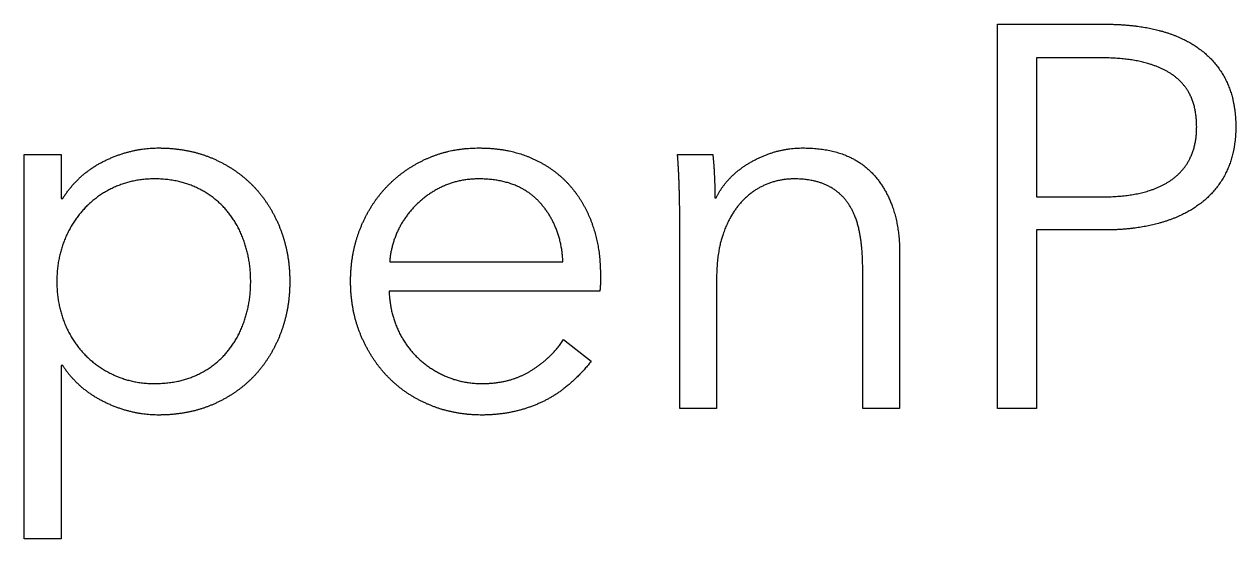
# Model space of a CAD drawing. Header units: millimetres. Extents: x -39.1 to 39.1, y -23.1 to 23.1.
# Drawn here: x 17.879 to 22.788, y -16.825 to -14.74 of the extents above; entities that cross this region are included whole.
import ezdxf

# ---------------------------------------------------------------- set-up
doc = ezdxf.new("R2010")
doc.units = ezdxf.units.MM

msp = doc.modelspace()

# ---------------------------------------------------------------- linework, layer by layer
for p, q in [((21.8218, -16.2974), (21.8218, -14.7398)), ((21.8218, -14.7398), (22.2618, -14.7398)), ((21.8218, -14.7398), (21.8218, -14.7398, -0.05)), ((21.8218, -14.7398, -0.05), (22.2618, -14.7398, -0.05)), ((21.8218, -14.7398), (22.2618, -14.7398)), ((21.8218, -16.2974, -0.05), (21.8218, -14.7398, -0.05)), ((21.8218, -14.7398), (21.8218, -14.7398, -0.05)), ((21.8218, -16.2974), (21.8218, -14.7398)), ((21.8218, -16.2974, -0.05), (21.8218, -14.7398, -0.05)), ((21.8218, -14.7398, -0.05), (22.2618, -14.7398, -0.05)), ((22.2618, -14.7398), (22.2618, -14.7398, -0.05)), ((22.2618, -14.7398), (22.2618, -14.7398, -0.05)), ((22.4774, -14.7651), (22.4774, -14.7651, -0.05)), ((22.4774, -14.7651), (22.4774, -14.7651, -0.05)), ((22.6435, -14.8421), (22.6435, -14.8421, -0.05)), ((22.6435, -14.8421), (22.6435, -14.8421, -0.05)), ((21.9802, -14.8762, -0.05), (21.9802, -15.4394, -0.05)), ((22.2486, -14.8762, -0.05), (21.9802, -14.8762, -0.05)), ((21.9802, -14.8762), (21.9802, -14.8762, -0.05)), ((21.9802, -14.8762, -0.05), (21.9802, -15.4394, -0.05)), ((21.9802, -14.8762), (21.9802, -15.4394)), ((22.2486, -14.8762, -0.05), (21.9802, -14.8762, -0.05)), ((21.9802, -14.8762), (21.9802, -14.8762, -0.05)), ((22.2486, -14.8762), (21.9802, -14.8762)), ((22.2486, -14.8762), (21.9802, -14.8762)), ((21.9802, -14.8762), (21.9802, -15.4394)), ((22.2486, -14.8762), (22.2486, -14.8762, -0.05)), ((22.2486, -14.8762), (22.2486, -14.8762, -0.05)), ((22.5291, -14.9433), (22.5291, -14.9433, -0.05)), ((22.5291, -14.9433), (22.5291, -14.9433, -0.05)), ((22.7502, -14.9719), (22.7502, -14.9719, -0.05)), ((22.7502, -14.9719), (22.7502, -14.9719, -0.05)), ((22.6292, -15.1556), (22.6292, -15.1556, -0.05)), ((22.6292, -15.1556), (22.6292, -15.1556, -0.05)), ((22.7876, -15.1556), (22.7876, -15.1556, -0.05)), ((22.7876, -15.1556), (22.7876, -15.1556, -0.05)), ((18.4228, -15.2414), (18.4228, -15.2414, -0.05)), ((18.4228, -15.2414), (18.4228, -15.2414, -0.05)), ((19.7208, -15.2414), (19.7208, -15.2414, -0.05)), ((19.7208, -15.2414), (19.7208, -15.2414, -0.05)), ((21.0342, -15.2414), (21.0342, -15.2414, -0.05)), ((21.0342, -15.2414), (21.0342, -15.2414, -0.05)), ((17.8794, -16.8254), (17.8794, -15.2678)), ((17.8794, -15.2678), (18.029, -15.2678)), ((17.8794, -15.2678), (17.8794, -15.2678, -0.05)), ((17.8794, -15.2678, -0.05), (18.029, -15.2678, -0.05)), ((17.8794, -15.2678), (18.029, -15.2678)), ((17.8794, -16.8254, -0.05), (17.8794, -15.2678, -0.05)), ((17.8794, -15.2678), (17.8794, -15.2678, -0.05)), ((17.8794, -16.8254), (17.8794, -15.2678)), ((17.8794, -15.2678, -0.05), (18.029, -15.2678, -0.05)), ((17.8794, -16.8254, -0.05), (17.8794, -15.2678, -0.05)), ((18.029, -15.2678), (18.029, -15.446)), ((18.029, -15.2678), (18.029, -15.2678, -0.05)), ((18.029, -15.2678, -0.05), (18.029, -15.446, -0.05)), ((18.029, -15.2678), (18.029, -15.446)), ((18.029, -15.2678), (18.029, -15.2678, -0.05)), ((18.029, -15.2678, -0.05), (18.029, -15.446, -0.05)), ((18.2061, -15.2931), (18.2061, -15.2931, -0.05)), ((18.2061, -15.2931), (18.2061, -15.2931, -0.05)), ((18.6417, -15.2832), (18.6417, -15.2832, -0.05)), ((18.6417, -15.2832), (18.6417, -15.2832, -0.05)), ((19.5162, -15.2821), (19.5162, -15.2821, -0.05)), ((19.5162, -15.2821), (19.5162, -15.2821, -0.05)), ((19.9342, -15.2821), (19.9342, -15.2821, -0.05)), ((19.9342, -15.2821), (19.9342, -15.2821, -0.05)), ((20.526, -15.2678), (20.669, -15.2678)), ((20.526, -15.2678), (20.526, -15.2678, -0.05)), ((20.526, -15.2678), (20.526, -15.2678, -0.05)), ((20.526, -15.2678, -0.05), (20.669, -15.2678, -0.05)), ((20.526, -15.2678), (20.669, -15.2678)), ((20.526, -15.2678, -0.05), (20.669, -15.2678, -0.05)), ((20.669, -15.2678), (20.669, -15.2678, -0.05)), ((20.669, -15.2678), (20.669, -15.2678, -0.05)), ((20.8252, -15.2975), (20.8252, -15.2975, -0.05)), ((20.8252, -15.2975), (20.8252, -15.2975, -0.05)), ((20.6756, -15.3602), (20.6756, -15.3602, -0.05)), ((20.6756, -15.3602), (20.6756, -15.3602, -0.05)), ((21.3279, -15.358), (21.3279, -15.358, -0.05)), ((21.3279, -15.358), (21.3279, -15.358, -0.05)), ((22.7491, -15.3393), (22.7491, -15.3393, -0.05)), ((22.7491, -15.3393), (22.7491, -15.3393, -0.05)), ((18.249, -15.3987), (18.249, -15.3987, -0.05)), ((18.249, -15.3987), (18.249, -15.3987, -0.05)), ((18.4074, -15.3668), (18.4074, -15.3668, -0.05)), ((18.4074, -15.3668), (18.4074, -15.3668, -0.05)), ((18.5724, -15.3998), (18.5724, -15.3998, -0.05)), ((18.5724, -15.3998), (18.5724, -15.3998, -0.05)), ((18.8089, -15.3976), (18.8089, -15.3976, -0.05)), ((18.8089, -15.3976), (18.8089, -15.3976, -0.05)), ((19.3512, -15.3954), (19.3512, -15.3954, -0.05)), ((19.3512, -15.3954), (19.3512, -15.3954, -0.05)), ((19.5822, -15.3943), (19.5822, -15.3943, -0.05)), ((19.5822, -15.3943), (19.5822, -15.3943, -0.05)), ((19.7208, -15.3668), (19.7208, -15.3668, -0.05)), ((19.7208, -15.3668), (19.7208, -15.3668, -0.05)), ((20.0882, -15.3921), (20.0882, -15.3921, -0.05)), ((20.0882, -15.3921), (20.0882, -15.3921, -0.05)), ((20.5326, -15.3866), (20.5326, -15.3866, -0.05)), ((20.5326, -15.3866), (20.5326, -15.3866, -0.05)), ((20.8813, -15.391), (20.8813, -15.391, -0.05)), ((20.8813, -15.391), (20.8813, -15.391, -0.05)), ((20.9968, -15.3668), (20.9968, -15.3668, -0.05)), ((20.9968, -15.3668), (20.9968, -15.3668, -0.05)), ((21.1321, -15.3932), (21.1321, -15.3932, -0.05)), ((21.1321, -15.3932), (21.1321, -15.3932, -0.05)), ((22.5324, -15.3668), (22.5324, -15.3668, -0.05)), ((22.5324, -15.3668), (22.5324, -15.3668, -0.05)), ((18.029, -15.446), (18.0356, -15.446)), ((18.029, -15.446), (18.029, -15.446, -0.05)), ((18.029, -15.446, -0.05), (18.0356, -15.446, -0.05)), ((18.029, -15.446), (18.0356, -15.446)), ((18.029, -15.446), (18.029, -15.446, -0.05)), ((18.029, -15.446, -0.05), (18.0356, -15.446, -0.05)), ((18.0356, -15.446), (18.0356, -15.446, -0.05)), ((18.0356, -15.446), (18.0356, -15.446, -0.05)), ((20.6778, -15.4438), (20.6822, -15.4438)), ((20.6778, -15.4438), (20.6778, -15.4438, -0.05)), ((20.6778, -15.4438, -0.05), (20.6822, -15.4438, -0.05)), ((20.6778, -15.4438), (20.6822, -15.4438)), ((20.6778, -15.4438), (20.6778, -15.4438, -0.05)), ((20.6778, -15.4438, -0.05), (20.6822, -15.4438, -0.05)), ((20.6822, -15.4438), (20.6822, -15.4438, -0.05)), ((20.6822, -15.4438), (20.6822, -15.4438, -0.05)), ((21.9802, -15.4394, -0.05), (22.2486, -15.4394, -0.05)), ((21.9802, -15.4394), (21.9802, -15.4394, -0.05)), ((21.9802, -15.4394), (21.9802, -15.4394, -0.05)), ((21.9802, -15.4394, -0.05), (22.2486, -15.4394, -0.05)), ((21.9802, -15.4394), (22.2486, -15.4394)), ((21.9802, -15.4394), (22.2486, -15.4394)), ((22.2486, -15.4394), (22.2486, -15.4394, -0.05)), ((22.2486, -15.4394), (22.2486, -15.4394, -0.05)), ((18.1236, -15.4867), (18.1236, -15.4867, -0.05)), ((18.1236, -15.4867), (18.1236, -15.4867, -0.05)), ((18.6945, -15.4889), (18.6945, -15.4889, -0.05)), ((18.6945, -15.4889), (18.6945, -15.4889, -0.05)), ((19.47, -15.4691), (19.47, -15.4691, -0.05)), ((19.47, -15.4691), (19.47, -15.4691, -0.05)), ((19.9683, -15.4625), (19.9683, -15.4625, -0.05)), ((19.9683, -15.4625), (19.9683, -15.4625, -0.05)), ((20.5348, -16.2974), (20.5348, -15.4944)), ((20.5348, -15.4944), (20.5348, -15.4944, -0.05)), ((20.5348, -16.2974, -0.05), (20.5348, -15.4944, -0.05)), ((20.5348, -15.4944), (20.5348, -15.4944, -0.05)), ((20.5348, -16.2974), (20.5348, -15.4944)), ((20.5348, -16.2974, -0.05), (20.5348, -15.4944, -0.05)), ((20.7812, -15.4647), (20.7812, -15.4647, -0.05)), ((20.7812, -15.4647), (20.7812, -15.4647, -0.05)), ((21.2179, -15.4669), (21.2179, -15.4669, -0.05)), ((21.2179, -15.4669), (21.2179, -15.4669, -0.05)), ((22.6413, -15.4691), (22.6413, -15.4691, -0.05)), ((22.6413, -15.4691), (22.6413, -15.4691, -0.05)), ((20.1817, -15.5538), (20.1817, -15.5538, -0.05)), ((20.1817, -15.5538), (20.1817, -15.5538, -0.05)), ((22.4741, -15.5472), (22.4741, -15.5472, -0.05)), ((22.4741, -15.5472), (22.4741, -15.5472, -0.05)), ((18.9167, -15.5692), (18.9167, -15.5692, -0.05)), ((18.9167, -15.5692), (18.9167, -15.5692, -0.05)), ((19.2412, -15.567), (19.2412, -15.567, -0.05)), ((19.2412, -15.567), (19.2412, -15.567, -0.05)), ((19.393, -15.5769), (19.393, -15.5769, -0.05)), ((19.393, -15.5769), (19.393, -15.5769, -0.05)), ((20.7108, -15.5901), (20.7108, -15.5901, -0.05)), ((20.7108, -15.5901), (20.7108, -15.5901, -0.05)), ((21.263, -15.5802), (21.263, -15.5802, -0.05)), ((21.263, -15.5802), (21.263, -15.5802, -0.05)), ((22.2574, -15.5736), (21.9802, -15.5736)), ((21.9802, -15.5736), (21.9802, -16.2974)), ((21.9802, -15.5736), (21.9802, -15.5736, -0.05)), ((21.9802, -15.5736, -0.05), (21.9802, -16.2974, -0.05)), ((21.9802, -15.5736), (21.9802, -16.2974)), ((22.2574, -15.5736, -0.05), (21.9802, -15.5736, -0.05)), ((21.9802, -15.5736), (21.9802, -15.5736, -0.05)), ((22.2574, -15.5736), (21.9802, -15.5736)), ((21.9802, -15.5736, -0.05), (21.9802, -16.2974, -0.05)), ((22.2574, -15.5736, -0.05), (21.9802, -15.5736, -0.05)), ((22.2574, -15.5736), (22.2574, -15.5736, -0.05)), ((22.2574, -15.5736), (22.2574, -15.5736, -0.05)), ((18.0411, -15.6187), (18.0411, -15.6187, -0.05)), ((18.0411, -15.6187), (18.0411, -15.6187, -0.05)), ((18.7704, -15.6209), (18.7704, -15.6209, -0.05)), ((18.7704, -15.6209), (18.7704, -15.6209, -0.05)), ((19.36, -15.7034, -0.05), (20.0618, -15.7034, -0.05)), ((19.36, -15.7034), (19.36, -15.7034, -0.05)), ((19.36, -15.7034, -0.05), (20.0618, -15.7034, -0.05)), ((19.36, -15.7034), (20.0618, -15.7034)), ((19.36, -15.7034), (19.36, -15.7034, -0.05)), ((19.36, -15.7034), (20.0618, -15.7034)), ((20.0618, -15.7034), (20.0618, -15.7034, -0.05)), ((20.0618, -15.7034), (20.0618, -15.7034, -0.05)), ((21.4258, -15.666), (21.4258, -16.2974)), ((21.4258, -15.666), (21.4258, -15.666, -0.05)), ((21.4258, -15.666, -0.05), (21.4258, -16.2974, -0.05)), ((21.4258, -15.666), (21.4258, -16.2974)), ((21.4258, -15.666), (21.4258, -15.666, -0.05)), ((21.4258, -15.666, -0.05), (21.4258, -16.2974, -0.05)), ((20.2136, -15.7518), (20.2136, -15.7518, -0.05)), ((20.2136, -15.7518), (20.2136, -15.7518, -0.05)), ((21.2762, -16.2974), (21.2762, -15.7276)), ((21.2762, -15.7276), (21.2762, -15.7276, -0.05)), ((21.2762, -16.2974, -0.05), (21.2762, -15.7276, -0.05)), ((21.2762, -15.7276), (21.2762, -15.7276, -0.05)), ((21.2762, -16.2974), (21.2762, -15.7276)), ((21.2762, -16.2974, -0.05), (21.2762, -15.7276, -0.05)), ((18.0114, -15.7826), (18.0114, -15.7826, -0.05)), ((18.0114, -15.7826), (18.0114, -15.7826, -0.05)), ((18.7968, -15.7826), (18.7968, -15.7826, -0.05)), ((18.7968, -15.7826), (18.7968, -15.7826, -0.05)), ((18.9552, -15.7826), (18.9552, -15.7826, -0.05)), ((18.9552, -15.7826), (18.9552, -15.7826, -0.05)), ((19.2016, -15.7826), (19.2016, -15.7826, -0.05)), ((19.2016, -15.7826), (19.2016, -15.7826, -0.05)), ((20.2136, -15.7848), (20.2136, -15.7848, -0.05)), ((20.2136, -15.7848), (20.2136, -15.7848, -0.05)), ((20.6844, -15.7694), (20.6844, -16.2974)), ((20.6844, -15.7694), (20.6844, -15.7694, -0.05)), ((20.6844, -15.7694, -0.05), (20.6844, -16.2974, -0.05)), ((20.6844, -15.7694), (20.6844, -16.2974)), ((20.6844, -15.7694), (20.6844, -15.7694, -0.05)), ((20.6844, -15.7694, -0.05), (20.6844, -16.2974, -0.05)), ((20.2114, -15.8222), (19.3578, -15.8222)), ((19.3578, -15.8222), (19.3578, -15.8222, -0.05)), ((20.2114, -15.8222, -0.05), (19.3578, -15.8222, -0.05)), ((19.3578, -15.8222), (19.3578, -15.8222, -0.05)), ((20.2114, -15.8222), (19.3578, -15.8222)), ((20.2114, -15.8222, -0.05), (19.3578, -15.8222, -0.05)), ((20.2114, -15.8222), (20.2114, -15.8222, -0.05)), ((20.2114, -15.8222), (20.2114, -15.8222, -0.05)), ((18.0411, -15.9465), (18.0411, -15.9465, -0.05)), ((18.0411, -15.9465), (18.0411, -15.9465, -0.05)), ((18.7704, -15.9443), (18.7704, -15.9443, -0.05)), ((18.7704, -15.9443), (18.7704, -15.9443, -0.05)), ((18.9167, -15.996), (18.9167, -15.996, -0.05)), ((18.9167, -15.996), (18.9167, -15.996, -0.05)), ((19.2423, -15.9982), (19.2423, -15.9982, -0.05)), ((19.2423, -15.9982), (19.2423, -15.9982, -0.05)), ((19.3886, -15.9674), (19.3886, -15.9674, -0.05)), ((19.3886, -15.9674), (19.3886, -15.9674, -0.05)), ((20.064, -16.018), (20.1762, -16.106)), ((20.064, -16.018), (20.064, -16.018, -0.05)), ((20.064, -16.018, -0.05), (20.1762, -16.106, -0.05)), ((20.064, -16.018), (20.1762, -16.106)), ((20.064, -16.018), (20.064, -16.018, -0.05)), ((20.064, -16.018, -0.05), (20.1762, -16.106, -0.05)), ((18.1236, -16.0774), (18.1236, -16.0774, -0.05)), ((18.1236, -16.0774), (18.1236, -16.0774, -0.05)), ((18.6945, -16.0763), (18.6945, -16.0763, -0.05)), ((18.6945, -16.0763), (18.6945, -16.0763, -0.05)), ((19.4678, -16.0862), (19.4678, -16.0862, -0.05)), ((19.4678, -16.0862), (19.4678, -16.0862, -0.05)), ((18.0356, -16.1236), (18.029, -16.1236)), ((18.029, -16.1236), (18.029, -16.8254)), ((18.0356, -16.1236, -0.05), (18.029, -16.1236, -0.05)), ((18.029, -16.1236), (18.029, -16.1236, -0.05)), ((18.0356, -16.1236), (18.029, -16.1236)), ((18.029, -16.1236), (18.029, -16.1236, -0.05)), ((18.029, -16.1236, -0.05), (18.029, -16.8254, -0.05)), ((18.029, -16.1236), (18.029, -16.8254)), ((18.029, -16.1236, -0.05), (18.029, -16.8254, -0.05)), ((18.0356, -16.1236, -0.05), (18.029, -16.1236, -0.05)), ((18.0356, -16.1236), (18.0356, -16.1236, -0.05)), ((18.0356, -16.1236), (18.0356, -16.1236, -0.05)), ((19.9353, -16.1423), (19.9353, -16.1423, -0.05)), ((19.9353, -16.1423), (19.9353, -16.1423, -0.05)), ((20.1762, -16.106), (20.1762, -16.106, -0.05)), ((20.1762, -16.106), (20.1762, -16.106, -0.05)), ((18.249, -16.1643), (18.249, -16.1643, -0.05)), ((18.249, -16.1643), (18.249, -16.1643, -0.05)), ((18.4074, -16.1962), (18.4074, -16.1962, -0.05)), ((18.4074, -16.1962), (18.4074, -16.1962, -0.05)), ((18.5724, -16.1643), (18.5724, -16.1643, -0.05)), ((18.5724, -16.1643), (18.5724, -16.1643, -0.05)), ((18.8089, -16.1676), (18.8089, -16.1676, -0.05)), ((18.8089, -16.1676), (18.8089, -16.1676, -0.05)), ((19.3534, -16.1698), (19.3534, -16.1698, -0.05)), ((19.3534, -16.1698), (19.3534, -16.1698, -0.05)), ((19.5866, -16.1665), (19.5866, -16.1665, -0.05)), ((19.5866, -16.1665), (19.5866, -16.1665, -0.05)), ((19.734, -16.1962), (19.734, -16.1962, -0.05)), ((19.734, -16.1962), (19.734, -16.1962, -0.05)), ((18.2061, -16.2721), (18.2061, -16.2721, -0.05)), ((18.2061, -16.2721), (18.2061, -16.2721, -0.05)), ((18.6417, -16.282), (18.6417, -16.282, -0.05)), ((18.6417, -16.282), (18.6417, -16.282, -0.05)), ((19.5217, -16.2831), (19.5217, -16.2831, -0.05)), ((19.5217, -16.2831), (19.5217, -16.2831, -0.05)), ((19.9727, -16.2732), (19.9727, -16.2732, -0.05)), ((19.9727, -16.2732), (19.9727, -16.2732, -0.05)), ((18.4228, -16.3238), (18.4228, -16.3238, -0.05)), ((18.4228, -16.3238), (18.4228, -16.3238, -0.05)), ((19.734, -16.3238), (19.734, -16.3238, -0.05)), ((19.734, -16.3238), (19.734, -16.3238, -0.05)), ((20.6844, -16.2974), (20.5348, -16.2974)), ((20.5348, -16.2974), (20.5348, -16.2974, -0.05)), ((20.6844, -16.2974, -0.05), (20.5348, -16.2974, -0.05)), ((20.5348, -16.2974), (20.5348, -16.2974, -0.05)), ((20.6844, -16.2974), (20.5348, -16.2974)), ((20.6844, -16.2974, -0.05), (20.5348, -16.2974, -0.05)), ((20.6844, -16.2974), (20.6844, -16.2974, -0.05)), ((20.6844, -16.2974), (20.6844, -16.2974, -0.05)), ((21.4258, -16.2974), (21.2762, -16.2974)), ((21.2762, -16.2974), (21.2762, -16.2974, -0.05)), ((21.4258, -16.2974, -0.05), (21.2762, -16.2974, -0.05)), ((21.2762, -16.2974), (21.2762, -16.2974, -0.05)), ((21.4258, -16.2974), (21.2762, -16.2974)), ((21.4258, -16.2974, -0.05), (21.2762, -16.2974, -0.05)), ((21.4258, -16.2974), (21.4258, -16.2974, -0.05)), ((21.4258, -16.2974), (21.4258, -16.2974, -0.05)), ((21.9802, -16.2974), (21.8218, -16.2974)), ((21.9802, -16.2974, -0.05), (21.8218, -16.2974, -0.05)), ((21.8218, -16.2974), (21.8218, -16.2974, -0.05)), ((21.9802, -16.2974), (21.8218, -16.2974)), ((21.8218, -16.2974), (21.8218, -16.2974, -0.05)), ((21.9802, -16.2974, -0.05), (21.8218, -16.2974, -0.05)), ((21.9802, -16.2974), (21.9802, -16.2974, -0.05)), ((21.9802, -16.2974), (21.9802, -16.2974, -0.05)), ((18.029, -16.8254), (17.8794, -16.8254)), ((17.8794, -16.8254), (17.8794, -16.8254, -0.05)), ((18.029, -16.8254, -0.05), (17.8794, -16.8254, -0.05)), ((17.8794, -16.8254), (17.8794, -16.8254, -0.05)), ((18.029, -16.8254), (17.8794, -16.8254)), ((18.029, -16.8254, -0.05), (17.8794, -16.8254, -0.05)), ((18.029, -16.8254), (18.029, -16.8254, -0.05)), ((18.029, -16.8254), (18.029, -16.8254, -0.05))]:
    msp.add_line(p, q)
for points in [[(22.2618, -14.7398), (22.3806, -14.7398), (22.4774, -14.7651)], [(22.2618, -14.7398, -0.05), (22.3806, -14.7398, -0.05), (22.4774, -14.7651, -0.05)], [(22.2618, -14.7398), (22.3806, -14.7398), (22.4774, -14.7651)], [(22.2618, -14.7398, -0.05), (22.3806, -14.7398, -0.05), (22.4774, -14.7651, -0.05)], [(22.4774, -14.7651), (22.5742, -14.7904), (22.6435, -14.8421)], [(22.4774, -14.7651, -0.05), (22.5742, -14.7904, -0.05), (22.6435, -14.8421, -0.05)], [(22.4774, -14.7651), (22.5742, -14.7904), (22.6435, -14.8421)], [(22.4774, -14.7651, -0.05), (22.5742, -14.7904, -0.05), (22.6435, -14.8421, -0.05)], [(22.6435, -14.8421), (22.7128, -14.8938), (22.7502, -14.9719)], [(22.6435, -14.8421, -0.05), (22.7128, -14.8938, -0.05), (22.7502, -14.9719, -0.05)], [(22.6435, -14.8421), (22.7128, -14.8938), (22.7502, -14.9719)], [(22.6435, -14.8421, -0.05), (22.7128, -14.8938, -0.05), (22.7502, -14.9719, -0.05)], [(22.5291, -14.9433, -0.05), (22.429, -14.8762, -0.05), (22.2486, -14.8762, -0.05)], [(22.5291, -14.9433, -0.05), (22.429, -14.8762, -0.05), (22.2486, -14.8762, -0.05)], [(22.5291, -14.9433), (22.429, -14.8762), (22.2486, -14.8762)], [(22.5291, -14.9433), (22.429, -14.8762), (22.2486, -14.8762)], [(22.6292, -15.1556, -0.05), (22.6292, -15.0104, -0.05), (22.5291, -14.9433, -0.05)], [(22.6292, -15.1556, -0.05), (22.6292, -15.0104, -0.05), (22.5291, -14.9433, -0.05)], [(22.6292, -15.1556), (22.6292, -15.0104), (22.5291, -14.9433)], [(22.6292, -15.1556), (22.6292, -15.0104), (22.5291, -14.9433)], [(22.7502, -14.9719), (22.7876, -15.05), (22.7876, -15.1556)], [(22.7502, -14.9719, -0.05), (22.7876, -15.05, -0.05), (22.7876, -15.1556, -0.05)], [(22.7502, -14.9719), (22.7876, -15.05), (22.7876, -15.1556)], [(22.7502, -14.9719, -0.05), (22.7876, -15.05, -0.05), (22.7876, -15.1556, -0.05)], [(22.5324, -15.3668, -0.05), (22.6292, -15.2942, -0.05), (22.6292, -15.1556, -0.05)], [(22.5324, -15.3668, -0.05), (22.6292, -15.2942, -0.05), (22.6292, -15.1556, -0.05)], [(22.5324, -15.3668), (22.6292, -15.2942), (22.6292, -15.1556)], [(22.5324, -15.3668), (22.6292, -15.2942), (22.6292, -15.1556)], [(22.7876, -15.1556), (22.7876, -15.2612), (22.7491, -15.3393)], [(22.7876, -15.1556, -0.05), (22.7876, -15.2612, -0.05), (22.7491, -15.3393, -0.05)], [(22.7876, -15.1556), (22.7876, -15.2612), (22.7491, -15.3393)], [(22.7876, -15.1556, -0.05), (22.7876, -15.2612, -0.05), (22.7491, -15.3393, -0.05)], [(18.2061, -15.2931), (18.3128, -15.2414), (18.4228, -15.2414)], [(18.2061, -15.2931, -0.05), (18.3128, -15.2414, -0.05), (18.4228, -15.2414, -0.05)], [(18.2061, -15.2931), (18.3128, -15.2414), (18.4228, -15.2414)], [(18.2061, -15.2931, -0.05), (18.3128, -15.2414, -0.05), (18.4228, -15.2414, -0.05)], [(18.4228, -15.2414), (18.5438, -15.2414), (18.6417, -15.2832)], [(18.4228, -15.2414, -0.05), (18.5438, -15.2414, -0.05), (18.6417, -15.2832, -0.05)], [(18.4228, -15.2414), (18.5438, -15.2414), (18.6417, -15.2832)], [(18.4228, -15.2414, -0.05), (18.5438, -15.2414, -0.05), (18.6417, -15.2832, -0.05)], [(19.5162, -15.2821), (19.6108, -15.2414), (19.7208, -15.2414)], [(19.5162, -15.2821, -0.05), (19.6108, -15.2414, -0.05), (19.7208, -15.2414, -0.05)], [(19.5162, -15.2821), (19.6108, -15.2414), (19.7208, -15.2414)], [(19.5162, -15.2821, -0.05), (19.6108, -15.2414, -0.05), (19.7208, -15.2414, -0.05)], [(19.7208, -15.2414), (19.8418, -15.2414), (19.9342, -15.2821)], [(19.7208, -15.2414, -0.05), (19.8418, -15.2414, -0.05), (19.9342, -15.2821, -0.05)], [(19.7208, -15.2414), (19.8418, -15.2414), (19.9342, -15.2821)], [(19.7208, -15.2414, -0.05), (19.8418, -15.2414, -0.05), (19.9342, -15.2821, -0.05)], [(20.8252, -15.2975), (20.9242, -15.2414), (21.0342, -15.2414)], [(20.8252, -15.2975, -0.05), (20.9242, -15.2414, -0.05), (21.0342, -15.2414, -0.05)], [(20.8252, -15.2975), (20.9242, -15.2414), (21.0342, -15.2414)], [(20.8252, -15.2975, -0.05), (20.9242, -15.2414, -0.05), (21.0342, -15.2414, -0.05)], [(21.0342, -15.2414), (21.23, -15.2414), (21.3279, -15.358)], [(21.0342, -15.2414, -0.05), (21.23, -15.2414, -0.05), (21.3279, -15.358, -0.05)], [(21.0342, -15.2414), (21.23, -15.2414), (21.3279, -15.358)], [(21.0342, -15.2414, -0.05), (21.23, -15.2414, -0.05), (21.3279, -15.358, -0.05)], [(18.0356, -15.446), (18.0994, -15.3448), (18.2061, -15.2931)], [(18.0356, -15.446, -0.05), (18.0994, -15.3448, -0.05), (18.2061, -15.2931, -0.05)], [(18.0356, -15.446), (18.0994, -15.3448), (18.2061, -15.2931)], [(18.0356, -15.446, -0.05), (18.0994, -15.3448, -0.05), (18.2061, -15.2931, -0.05)], [(18.6417, -15.2832), (18.7396, -15.325), (18.8089, -15.3976)], [(18.6417, -15.2832, -0.05), (18.7396, -15.325, -0.05), (18.8089, -15.3976, -0.05)], [(18.6417, -15.2832), (18.7396, -15.325), (18.8089, -15.3976)], [(18.6417, -15.2832, -0.05), (18.7396, -15.325, -0.05), (18.8089, -15.3976, -0.05)], [(19.3512, -15.3954), (19.4216, -15.3228), (19.5162, -15.2821)], [(19.3512, -15.3954, -0.05), (19.4216, -15.3228, -0.05), (19.5162, -15.2821, -0.05)], [(19.3512, -15.3954), (19.4216, -15.3228), (19.5162, -15.2821)], [(19.3512, -15.3954, -0.05), (19.4216, -15.3228, -0.05), (19.5162, -15.2821, -0.05)], [(19.9342, -15.2821), (20.0266, -15.3228), (20.0882, -15.3921)], [(19.9342, -15.2821, -0.05), (20.0266, -15.3228, -0.05), (20.0882, -15.3921, -0.05)], [(19.9342, -15.2821), (20.0266, -15.3228), (20.0882, -15.3921)], [(19.9342, -15.2821, -0.05), (20.0266, -15.3228, -0.05), (20.0882, -15.3921, -0.05)], [(20.5326, -15.3866), (20.5304, -15.3206), (20.526, -15.2678)], [(20.5326, -15.3866, -0.05), (20.5304, -15.3206, -0.05), (20.526, -15.2678, -0.05)], [(20.5326, -15.3866), (20.5304, -15.3206), (20.526, -15.2678)], [(20.5326, -15.3866, -0.05), (20.5304, -15.3206, -0.05), (20.526, -15.2678, -0.05)], [(20.669, -15.2678), (20.6734, -15.3096), (20.6756, -15.3602)], [(20.669, -15.2678, -0.05), (20.6734, -15.3096, -0.05), (20.6756, -15.3602, -0.05)], [(20.669, -15.2678), (20.6734, -15.3096), (20.6756, -15.3602)], [(20.669, -15.2678, -0.05), (20.6734, -15.3096, -0.05), (20.6756, -15.3602, -0.05)], [(20.6822, -15.4438), (20.7262, -15.3536), (20.8252, -15.2975)], [(20.6822, -15.4438, -0.05), (20.7262, -15.3536, -0.05), (20.8252, -15.2975, -0.05)], [(20.6822, -15.4438), (20.7262, -15.3536), (20.8252, -15.2975)], [(20.6822, -15.4438, -0.05), (20.7262, -15.3536, -0.05), (20.8252, -15.2975, -0.05)], [(20.6756, -15.3602), (20.6778, -15.4108), (20.6778, -15.4438)], [(20.6756, -15.3602, -0.05), (20.6778, -15.4108, -0.05), (20.6778, -15.4438, -0.05)], [(20.6756, -15.3602), (20.6778, -15.4108), (20.6778, -15.4438)], [(20.6756, -15.3602, -0.05), (20.6778, -15.4108, -0.05), (20.6778, -15.4438, -0.05)], [(21.3279, -15.358), (21.4258, -15.4746), (21.4258, -15.666)], [(21.3279, -15.358, -0.05), (21.4258, -15.4746, -0.05), (21.4258, -15.666, -0.05)], [(21.3279, -15.358), (21.4258, -15.4746), (21.4258, -15.666)], [(21.3279, -15.358, -0.05), (21.4258, -15.4746, -0.05), (21.4258, -15.666, -0.05)], [(22.7491, -15.3393), (22.7106, -15.4174), (22.6413, -15.4691)], [(22.7491, -15.3393, -0.05), (22.7106, -15.4174, -0.05), (22.6413, -15.4691, -0.05)], [(22.7491, -15.3393), (22.7106, -15.4174), (22.6413, -15.4691)], [(22.7491, -15.3393, -0.05), (22.7106, -15.4174, -0.05), (22.6413, -15.4691, -0.05)], [(18.249, -15.3987, -0.05), (18.1764, -15.4306, -0.05), (18.1236, -15.4867, -0.05)], [(18.249, -15.3987, -0.05), (18.1764, -15.4306, -0.05), (18.1236, -15.4867, -0.05)], [(18.249, -15.3987), (18.1764, -15.4306), (18.1236, -15.4867)], [(18.249, -15.3987), (18.1764, -15.4306), (18.1236, -15.4867)], [(18.4074, -15.3668, -0.05), (18.3216, -15.3668, -0.05), (18.249, -15.3987, -0.05)], [(18.4074, -15.3668, -0.05), (18.3216, -15.3668, -0.05), (18.249, -15.3987, -0.05)], [(18.4074, -15.3668), (18.3216, -15.3668), (18.249, -15.3987)], [(18.4074, -15.3668), (18.3216, -15.3668), (18.249, -15.3987)], [(18.5724, -15.3998, -0.05), (18.4998, -15.3668, -0.05), (18.4074, -15.3668, -0.05)], [(18.5724, -15.3998, -0.05), (18.4998, -15.3668, -0.05), (18.4074, -15.3668, -0.05)], [(18.5724, -15.3998), (18.4998, -15.3668), (18.4074, -15.3668)], [(18.5724, -15.3998), (18.4998, -15.3668), (18.4074, -15.3668)], [(18.6945, -15.4889, -0.05), (18.645, -15.4328, -0.05), (18.5724, -15.3998, -0.05)], [(18.6945, -15.4889, -0.05), (18.645, -15.4328, -0.05), (18.5724, -15.3998, -0.05)], [(18.6945, -15.4889), (18.645, -15.4328), (18.5724, -15.3998)], [(18.6945, -15.4889), (18.645, -15.4328), (18.5724, -15.3998)], [(18.8089, -15.3976), (18.8782, -15.4702), (18.9167, -15.5692)], [(18.8089, -15.3976, -0.05), (18.8782, -15.4702, -0.05), (18.9167, -15.5692, -0.05)], [(18.8089, -15.3976), (18.8782, -15.4702), (18.9167, -15.5692)], [(18.8089, -15.3976, -0.05), (18.8782, -15.4702, -0.05), (18.9167, -15.5692, -0.05)], [(19.2412, -15.567), (19.2808, -15.468), (19.3512, -15.3954)], [(19.2412, -15.567, -0.05), (19.2808, -15.468, -0.05), (19.3512, -15.3954, -0.05)], [(19.2412, -15.567), (19.2808, -15.468), (19.3512, -15.3954)], [(19.2412, -15.567, -0.05), (19.2808, -15.468, -0.05), (19.3512, -15.3954, -0.05)], [(19.5822, -15.3943, -0.05), (19.5184, -15.4218, -0.05), (19.47, -15.4691, -0.05)], [(19.5822, -15.3943, -0.05), (19.5184, -15.4218, -0.05), (19.47, -15.4691, -0.05)], [(19.5822, -15.3943), (19.5184, -15.4218), (19.47, -15.4691)], [(19.5822, -15.3943), (19.5184, -15.4218), (19.47, -15.4691)], [(19.7208, -15.3668, -0.05), (19.646, -15.3668, -0.05), (19.5822, -15.3943, -0.05)], [(19.7208, -15.3668, -0.05), (19.646, -15.3668, -0.05), (19.5822, -15.3943, -0.05)], [(19.7208, -15.3668), (19.646, -15.3668), (19.5822, -15.3943)], [(19.7208, -15.3668), (19.646, -15.3668), (19.5822, -15.3943)], [(19.9683, -15.4625, -0.05), (19.8814, -15.3668, -0.05), (19.7208, -15.3668, -0.05)], [(19.9683, -15.4625, -0.05), (19.8814, -15.3668, -0.05), (19.7208, -15.3668, -0.05)], [(19.9683, -15.4625), (19.8814, -15.3668), (19.7208, -15.3668)], [(19.9683, -15.4625), (19.8814, -15.3668), (19.7208, -15.3668)], [(20.0882, -15.3921), (20.1498, -15.4614), (20.1817, -15.5538)], [(20.0882, -15.3921, -0.05), (20.1498, -15.4614, -0.05), (20.1817, -15.5538, -0.05)], [(20.0882, -15.3921), (20.1498, -15.4614), (20.1817, -15.5538)], [(20.0882, -15.3921, -0.05), (20.1498, -15.4614, -0.05), (20.1817, -15.5538, -0.05)], [(20.5348, -15.4944), (20.5348, -15.4526), (20.5326, -15.3866)], [(20.5348, -15.4944, -0.05), (20.5348, -15.4526, -0.05), (20.5326, -15.3866, -0.05)], [(20.5348, -15.4944), (20.5348, -15.4526), (20.5326, -15.3866)], [(20.5348, -15.4944, -0.05), (20.5348, -15.4526, -0.05), (20.5326, -15.3866, -0.05)], [(20.8813, -15.391), (20.8252, -15.4152), (20.7812, -15.4647)], [(20.8813, -15.391, -0.05), (20.8252, -15.4152, -0.05), (20.7812, -15.4647, -0.05)], [(20.8813, -15.391), (20.8252, -15.4152), (20.7812, -15.4647)], [(20.8813, -15.391, -0.05), (20.8252, -15.4152, -0.05), (20.7812, -15.4647, -0.05)], [(20.9968, -15.3668), (20.9374, -15.3668), (20.8813, -15.391)], [(20.9968, -15.3668, -0.05), (20.9374, -15.3668, -0.05), (20.8813, -15.391, -0.05)], [(20.9968, -15.3668), (20.9374, -15.3668), (20.8813, -15.391)], [(20.9968, -15.3668, -0.05), (20.9374, -15.3668, -0.05), (20.8813, -15.391, -0.05)], [(21.1321, -15.3932), (21.0782, -15.3668), (20.9968, -15.3668)], [(21.1321, -15.3932, -0.05), (21.0782, -15.3668, -0.05), (20.9968, -15.3668, -0.05)], [(21.1321, -15.3932), (21.0782, -15.3668), (20.9968, -15.3668)], [(21.1321, -15.3932, -0.05), (21.0782, -15.3668, -0.05), (20.9968, -15.3668, -0.05)], [(21.2179, -15.4669), (21.186, -15.4196), (21.1321, -15.3932)], [(21.2179, -15.4669, -0.05), (21.186, -15.4196, -0.05), (21.1321, -15.3932, -0.05)], [(21.2179, -15.4669), (21.186, -15.4196), (21.1321, -15.3932)], [(21.2179, -15.4669, -0.05), (21.186, -15.4196, -0.05), (21.1321, -15.3932, -0.05)], [(22.2486, -15.4394, -0.05), (22.4356, -15.4394, -0.05), (22.5324, -15.3668, -0.05)], [(22.2486, -15.4394, -0.05), (22.4356, -15.4394, -0.05), (22.5324, -15.3668, -0.05)], [(22.2486, -15.4394), (22.4356, -15.4394), (22.5324, -15.3668)], [(22.2486, -15.4394), (22.4356, -15.4394), (22.5324, -15.3668)], [(18.1236, -15.4867, -0.05), (18.0708, -15.5428, -0.05), (18.0411, -15.6187, -0.05)], [(18.1236, -15.4867, -0.05), (18.0708, -15.5428, -0.05), (18.0411, -15.6187, -0.05)], [(18.1236, -15.4867), (18.0708, -15.5428), (18.0411, -15.6187)], [(18.1236, -15.4867), (18.0708, -15.5428), (18.0411, -15.6187)], [(18.7704, -15.6209, -0.05), (18.744, -15.545, -0.05), (18.6945, -15.4889, -0.05)], [(18.7704, -15.6209, -0.05), (18.744, -15.545, -0.05), (18.6945, -15.4889, -0.05)], [(18.7704, -15.6209), (18.744, -15.545), (18.6945, -15.4889)], [(18.7704, -15.6209), (18.744, -15.545), (18.6945, -15.4889)], [(19.47, -15.4691, -0.05), (19.4216, -15.5164, -0.05), (19.393, -15.5769, -0.05)], [(19.47, -15.4691, -0.05), (19.4216, -15.5164, -0.05), (19.393, -15.5769, -0.05)], [(19.47, -15.4691), (19.4216, -15.5164), (19.393, -15.5769)], [(19.47, -15.4691), (19.4216, -15.5164), (19.393, -15.5769)], [(20.0618, -15.7034, -0.05), (20.0552, -15.5582, -0.05), (19.9683, -15.4625, -0.05)], [(20.0618, -15.7034, -0.05), (20.0552, -15.5582, -0.05), (19.9683, -15.4625, -0.05)], [(20.0618, -15.7034), (20.0552, -15.5582), (19.9683, -15.4625)], [(20.0618, -15.7034), (20.0552, -15.5582), (19.9683, -15.4625)], [(20.7812, -15.4647), (20.7372, -15.5142), (20.7108, -15.5901)], [(20.7812, -15.4647, -0.05), (20.7372, -15.5142, -0.05), (20.7108, -15.5901, -0.05)], [(20.7812, -15.4647), (20.7372, -15.5142), (20.7108, -15.5901)], [(20.7812, -15.4647, -0.05), (20.7372, -15.5142, -0.05), (20.7108, -15.5901, -0.05)], [(21.263, -15.5802), (21.2498, -15.5142), (21.2179, -15.4669)], [(21.263, -15.5802, -0.05), (21.2498, -15.5142, -0.05), (21.2179, -15.4669, -0.05)], [(21.263, -15.5802), (21.2498, -15.5142), (21.2179, -15.4669)], [(21.263, -15.5802, -0.05), (21.2498, -15.5142, -0.05), (21.2179, -15.4669, -0.05)], [(22.6413, -15.4691), (22.572, -15.5208), (22.4741, -15.5472)], [(22.6413, -15.4691, -0.05), (22.572, -15.5208, -0.05), (22.4741, -15.5472, -0.05)], [(22.6413, -15.4691), (22.572, -15.5208), (22.4741, -15.5472)], [(22.6413, -15.4691, -0.05), (22.572, -15.5208, -0.05), (22.4741, -15.5472, -0.05)], [(20.1817, -15.5538), (20.2136, -15.6462), (20.2136, -15.7518)], [(20.1817, -15.5538, -0.05), (20.2136, -15.6462, -0.05), (20.2136, -15.7518, -0.05)], [(20.1817, -15.5538), (20.2136, -15.6462), (20.2136, -15.7518)], [(20.1817, -15.5538, -0.05), (20.2136, -15.6462, -0.05), (20.2136, -15.7518, -0.05)], [(22.4741, -15.5472), (22.3762, -15.5736), (22.2574, -15.5736)], [(22.4741, -15.5472, -0.05), (22.3762, -15.5736, -0.05), (22.2574, -15.5736, -0.05)], [(22.4741, -15.5472), (22.3762, -15.5736), (22.2574, -15.5736)], [(22.4741, -15.5472, -0.05), (22.3762, -15.5736, -0.05), (22.2574, -15.5736, -0.05)], [(18.9167, -15.5692), (18.9552, -15.6682), (18.9552, -15.7826)], [(18.9167, -15.5692, -0.05), (18.9552, -15.6682, -0.05), (18.9552, -15.7826, -0.05)], [(18.9167, -15.5692), (18.9552, -15.6682), (18.9552, -15.7826)], [(18.9167, -15.5692, -0.05), (18.9552, -15.6682, -0.05), (18.9552, -15.7826, -0.05)], [(19.2016, -15.7826), (19.2016, -15.666), (19.2412, -15.567)], [(19.2016, -15.7826, -0.05), (19.2016, -15.666, -0.05), (19.2412, -15.567, -0.05)], [(19.2016, -15.7826), (19.2016, -15.666), (19.2412, -15.567)], [(19.2016, -15.7826, -0.05), (19.2016, -15.666, -0.05), (19.2412, -15.567, -0.05)], [(19.393, -15.5769, -0.05), (19.3644, -15.6374, -0.05), (19.36, -15.7034, -0.05)], [(19.393, -15.5769, -0.05), (19.3644, -15.6374, -0.05), (19.36, -15.7034, -0.05)], [(19.393, -15.5769), (19.3644, -15.6374), (19.36, -15.7034)], [(19.393, -15.5769), (19.3644, -15.6374), (19.36, -15.7034)], [(20.7108, -15.5901), (20.6844, -15.666), (20.6844, -15.7694)], [(20.7108, -15.5901, -0.05), (20.6844, -15.666, -0.05), (20.6844, -15.7694, -0.05)], [(20.7108, -15.5901), (20.6844, -15.666), (20.6844, -15.7694)], [(20.7108, -15.5901, -0.05), (20.6844, -15.666, -0.05), (20.6844, -15.7694, -0.05)], [(21.2762, -15.7276), (21.2762, -15.6462), (21.263, -15.5802)], [(21.2762, -15.7276, -0.05), (21.2762, -15.6462, -0.05), (21.263, -15.5802, -0.05)], [(21.2762, -15.7276), (21.2762, -15.6462), (21.263, -15.5802)], [(21.2762, -15.7276, -0.05), (21.2762, -15.6462, -0.05), (21.263, -15.5802, -0.05)], [(18.0411, -15.6187, -0.05), (18.0114, -15.6946, -0.05), (18.0114, -15.7826, -0.05)], [(18.0411, -15.6187, -0.05), (18.0114, -15.6946, -0.05), (18.0114, -15.7826, -0.05)], [(18.0411, -15.6187), (18.0114, -15.6946), (18.0114, -15.7826)], [(18.0411, -15.6187), (18.0114, -15.6946), (18.0114, -15.7826)], [(18.7968, -15.7826, -0.05), (18.7968, -15.6968, -0.05), (18.7704, -15.6209, -0.05)], [(18.7968, -15.7826, -0.05), (18.7968, -15.6968, -0.05), (18.7704, -15.6209, -0.05)], [(18.7968, -15.7826), (18.7968, -15.6968), (18.7704, -15.6209)], [(18.7968, -15.7826), (18.7968, -15.6968), (18.7704, -15.6209)], [(20.2136, -15.7518), (20.2136, -15.7672), (20.2136, -15.7848)], [(20.2136, -15.7518, -0.05), (20.2136, -15.7672, -0.05), (20.2136, -15.7848, -0.05)], [(20.2136, -15.7518), (20.2136, -15.7672), (20.2136, -15.7848)], [(20.2136, -15.7518, -0.05), (20.2136, -15.7672, -0.05), (20.2136, -15.7848, -0.05)], [(18.0114, -15.7826, -0.05), (18.0114, -15.8706, -0.05), (18.0411, -15.9465, -0.05)], [(18.0114, -15.7826, -0.05), (18.0114, -15.8706, -0.05), (18.0411, -15.9465, -0.05)], [(18.0114, -15.7826), (18.0114, -15.8706), (18.0411, -15.9465)], [(18.0114, -15.7826), (18.0114, -15.8706), (18.0411, -15.9465)], [(18.7704, -15.9443, -0.05), (18.7968, -15.8684, -0.05), (18.7968, -15.7826, -0.05)], [(18.7704, -15.9443, -0.05), (18.7968, -15.8684, -0.05), (18.7968, -15.7826, -0.05)], [(18.7704, -15.9443), (18.7968, -15.8684), (18.7968, -15.7826)], [(18.7704, -15.9443), (18.7968, -15.8684), (18.7968, -15.7826)], [(18.9552, -15.7826), (18.9552, -15.897), (18.9167, -15.996)], [(18.9552, -15.7826, -0.05), (18.9552, -15.897, -0.05), (18.9167, -15.996, -0.05)], [(18.9552, -15.7826), (18.9552, -15.897), (18.9167, -15.996)], [(18.9552, -15.7826, -0.05), (18.9552, -15.897, -0.05), (18.9167, -15.996, -0.05)], [(19.2423, -15.9982), (19.2016, -15.8992), (19.2016, -15.7826)], [(19.2423, -15.9982, -0.05), (19.2016, -15.8992, -0.05), (19.2016, -15.7826, -0.05)], [(19.2423, -15.9982), (19.2016, -15.8992), (19.2016, -15.7826)], [(19.2423, -15.9982, -0.05), (19.2016, -15.8992, -0.05), (19.2016, -15.7826, -0.05)], [(20.2136, -15.7848), (20.2136, -15.8024), (20.2114, -15.8222)], [(20.2136, -15.7848, -0.05), (20.2136, -15.8024, -0.05), (20.2114, -15.8222, -0.05)], [(20.2136, -15.7848), (20.2136, -15.8024), (20.2114, -15.8222)], [(20.2136, -15.7848, -0.05), (20.2136, -15.8024, -0.05), (20.2114, -15.8222, -0.05)], [(19.3578, -15.8222), (19.36, -15.8992), (19.3886, -15.9674)], [(19.3578, -15.8222, -0.05), (19.36, -15.8992, -0.05), (19.3886, -15.9674, -0.05)], [(19.3578, -15.8222), (19.36, -15.8992), (19.3886, -15.9674)], [(19.3578, -15.8222, -0.05), (19.36, -15.8992, -0.05), (19.3886, -15.9674, -0.05)], [(18.0411, -15.9465, -0.05), (18.0708, -16.0224, -0.05), (18.1236, -16.0774, -0.05)], [(18.0411, -15.9465, -0.05), (18.0708, -16.0224, -0.05), (18.1236, -16.0774, -0.05)], [(18.0411, -15.9465), (18.0708, -16.0224), (18.1236, -16.0774)], [(18.0411, -15.9465), (18.0708, -16.0224), (18.1236, -16.0774)], [(18.6945, -16.0763, -0.05), (18.744, -16.0202, -0.05), (18.7704, -15.9443, -0.05)], [(18.6945, -16.0763, -0.05), (18.744, -16.0202, -0.05), (18.7704, -15.9443, -0.05)], [(18.6945, -16.0763), (18.744, -16.0202), (18.7704, -15.9443)], [(18.6945, -16.0763), (18.744, -16.0202), (18.7704, -15.9443)], [(18.9167, -15.996), (18.8782, -16.095), (18.8089, -16.1676)], [(18.9167, -15.996, -0.05), (18.8782, -16.095, -0.05), (18.8089, -16.1676, -0.05)], [(18.9167, -15.996), (18.8782, -16.095), (18.8089, -16.1676)], [(18.9167, -15.996, -0.05), (18.8782, -16.095, -0.05), (18.8089, -16.1676, -0.05)], [(19.3534, -16.1698), (19.283, -16.0972), (19.2423, -15.9982)], [(19.3534, -16.1698, -0.05), (19.283, -16.0972, -0.05), (19.2423, -15.9982, -0.05)], [(19.3534, -16.1698), (19.283, -16.0972), (19.2423, -15.9982)], [(19.3534, -16.1698, -0.05), (19.283, -16.0972, -0.05), (19.2423, -15.9982, -0.05)], [(19.3886, -15.9674), (19.4172, -16.0356), (19.4678, -16.0862)], [(19.3886, -15.9674, -0.05), (19.4172, -16.0356, -0.05), (19.4678, -16.0862, -0.05)], [(19.3886, -15.9674), (19.4172, -16.0356), (19.4678, -16.0862)], [(19.3886, -15.9674, -0.05), (19.4172, -16.0356, -0.05), (19.4678, -16.0862, -0.05)], [(19.9353, -16.1423), (20.02, -16.0884), (20.064, -16.018)], [(19.9353, -16.1423, -0.05), (20.02, -16.0884, -0.05), (20.064, -16.018, -0.05)], [(19.9353, -16.1423), (20.02, -16.0884), (20.064, -16.018)], [(19.9353, -16.1423, -0.05), (20.02, -16.0884, -0.05), (20.064, -16.018, -0.05)], [(18.1236, -16.0774, -0.05), (18.1764, -16.1324, -0.05), (18.249, -16.1643, -0.05)], [(18.1236, -16.0774, -0.05), (18.1764, -16.1324, -0.05), (18.249, -16.1643, -0.05)], [(18.1236, -16.0774), (18.1764, -16.1324), (18.249, -16.1643)], [(18.1236, -16.0774), (18.1764, -16.1324), (18.249, -16.1643)], [(18.5724, -16.1643, -0.05), (18.645, -16.1324, -0.05), (18.6945, -16.0763, -0.05)], [(18.5724, -16.1643, -0.05), (18.645, -16.1324, -0.05), (18.6945, -16.0763, -0.05)], [(18.5724, -16.1643), (18.645, -16.1324), (18.6945, -16.0763)], [(18.5724, -16.1643), (18.645, -16.1324), (18.6945, -16.0763)], [(19.4678, -16.0862), (19.5184, -16.1368), (19.5866, -16.1665)], [(19.4678, -16.0862, -0.05), (19.5184, -16.1368, -0.05), (19.5866, -16.1665, -0.05)], [(19.4678, -16.0862), (19.5184, -16.1368), (19.5866, -16.1665)], [(19.4678, -16.0862, -0.05), (19.5184, -16.1368, -0.05), (19.5866, -16.1665, -0.05)], [(18.2061, -16.2721), (18.0994, -16.2204), (18.0356, -16.1236)], [(18.2061, -16.2721, -0.05), (18.0994, -16.2204, -0.05), (18.0356, -16.1236, -0.05)], [(18.2061, -16.2721), (18.0994, -16.2204), (18.0356, -16.1236)], [(18.2061, -16.2721, -0.05), (18.0994, -16.2204, -0.05), (18.0356, -16.1236, -0.05)], [(19.734, -16.1962), (19.8506, -16.1962), (19.9353, -16.1423)], [(19.734, -16.1962, -0.05), (19.8506, -16.1962, -0.05), (19.9353, -16.1423, -0.05)], [(19.734, -16.1962), (19.8506, -16.1962), (19.9353, -16.1423)], [(19.734, -16.1962, -0.05), (19.8506, -16.1962, -0.05), (19.9353, -16.1423, -0.05)], [(20.1762, -16.106), (20.0838, -16.2226), (19.9727, -16.2732)], [(20.1762, -16.106, -0.05), (20.0838, -16.2226, -0.05), (19.9727, -16.2732, -0.05)], [(20.1762, -16.106), (20.0838, -16.2226), (19.9727, -16.2732)], [(20.1762, -16.106, -0.05), (20.0838, -16.2226, -0.05), (19.9727, -16.2732, -0.05)], [(18.249, -16.1643, -0.05), (18.3216, -16.1962, -0.05), (18.4074, -16.1962, -0.05)], [(18.249, -16.1643, -0.05), (18.3216, -16.1962, -0.05), (18.4074, -16.1962, -0.05)], [(18.249, -16.1643), (18.3216, -16.1962), (18.4074, -16.1962)], [(18.249, -16.1643), (18.3216, -16.1962), (18.4074, -16.1962)], [(18.4074, -16.1962, -0.05), (18.4998, -16.1962, -0.05), (18.5724, -16.1643, -0.05)], [(18.4074, -16.1962, -0.05), (18.4998, -16.1962, -0.05), (18.5724, -16.1643, -0.05)], [(18.4074, -16.1962), (18.4998, -16.1962), (18.5724, -16.1643)], [(18.4074, -16.1962), (18.4998, -16.1962), (18.5724, -16.1643)], [(18.8089, -16.1676), (18.7396, -16.2402), (18.6417, -16.282)], [(18.8089, -16.1676, -0.05), (18.7396, -16.2402, -0.05), (18.6417, -16.282, -0.05)], [(18.8089, -16.1676), (18.7396, -16.2402), (18.6417, -16.282)], [(18.8089, -16.1676, -0.05), (18.7396, -16.2402, -0.05), (18.6417, -16.282, -0.05)], [(19.5217, -16.2831), (19.4238, -16.2424), (19.3534, -16.1698)], [(19.5217, -16.2831, -0.05), (19.4238, -16.2424, -0.05), (19.3534, -16.1698, -0.05)], [(19.5217, -16.2831), (19.4238, -16.2424), (19.3534, -16.1698)], [(19.5217, -16.2831, -0.05), (19.4238, -16.2424, -0.05), (19.3534, -16.1698, -0.05)], [(19.5866, -16.1665), (19.6548, -16.1962), (19.734, -16.1962)], [(19.5866, -16.1665, -0.05), (19.6548, -16.1962, -0.05), (19.734, -16.1962, -0.05)], [(19.5866, -16.1665), (19.6548, -16.1962), (19.734, -16.1962)], [(19.5866, -16.1665, -0.05), (19.6548, -16.1962, -0.05), (19.734, -16.1962, -0.05)], [(18.4228, -16.3238), (18.3128, -16.3238), (18.2061, -16.2721)], [(18.4228, -16.3238, -0.05), (18.3128, -16.3238, -0.05), (18.2061, -16.2721, -0.05)], [(18.4228, -16.3238), (18.3128, -16.3238), (18.2061, -16.2721)], [(18.4228, -16.3238, -0.05), (18.3128, -16.3238, -0.05), (18.2061, -16.2721, -0.05)], [(18.6417, -16.282), (18.5438, -16.3238), (18.4228, -16.3238)], [(18.6417, -16.282, -0.05), (18.5438, -16.3238, -0.05), (18.4228, -16.3238, -0.05)], [(18.6417, -16.282), (18.5438, -16.3238), (18.4228, -16.3238)], [(18.6417, -16.282, -0.05), (18.5438, -16.3238, -0.05), (18.4228, -16.3238, -0.05)], [(19.734, -16.3238), (19.6196, -16.3238), (19.5217, -16.2831)], [(19.734, -16.3238, -0.05), (19.6196, -16.3238, -0.05), (19.5217, -16.2831, -0.05)], [(19.734, -16.3238), (19.6196, -16.3238), (19.5217, -16.2831)], [(19.734, -16.3238, -0.05), (19.6196, -16.3238, -0.05), (19.5217, -16.2831, -0.05)], [(19.9727, -16.2732), (19.8616, -16.3238), (19.734, -16.3238)], [(19.9727, -16.2732, -0.05), (19.8616, -16.3238, -0.05), (19.734, -16.3238, -0.05)], [(19.9727, -16.2732), (19.8616, -16.3238), (19.734, -16.3238)], [(19.9727, -16.2732, -0.05), (19.8616, -16.3238, -0.05), (19.734, -16.3238, -0.05)]]:
    msp.add_open_spline(points, degree=2)

doc.saveas('drawing.dxf')
